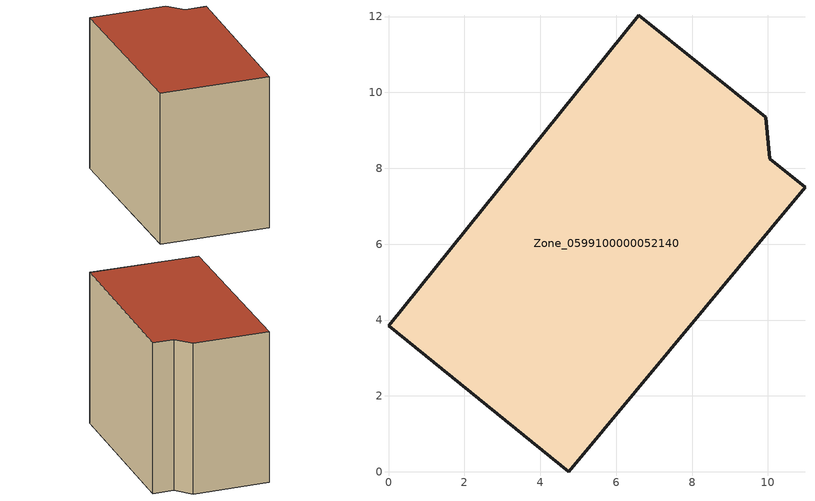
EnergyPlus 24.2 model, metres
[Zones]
Zone_0599100000052140
 floor ground (C_G): 0,3.85 6.6,12.04 9.94,9.35 10.05,8.25 10.98,7.5 4.75,0 z0
 wall outside (C_F): 6.6,12.04 0,3.85 4.75,0 10.98,7.5 10.05,8.25 9.94,9.35 6.6,12.04 z0:8.67
 roof outside (C_R): 0,3.85 4.75,0 10.98,7.5 10.05,8.25 9.94,9.35 6.6,12.04 z8.67
[BUILDING]
Pand.0599100000052140: North Axis=0; Terrain=City; Loads Convergence Tolerance Value=0.04; Temperature Convergence Tolerance Value=0.4; Solar Distribution=FullExterior; Maximum Number of Warmup Days=25; Minimum Number of Warmup Days=1
[Site:Location]
Rotterdam.The.Hague.AP_ZH_NLD Design_Conditions: Latitude=51.96; Longitude=4.45; Time Zone=1; Elevation=-4.5
[SITE:GROUNDTEMPERATURE:BUILDINGSURFACE]
18, 18, 18, 18, 18, 18, 18, 18, 18, 18, 18, 18
[MATERIAL] Thermal Absorptance=0.9; Solar Absorptance=0.7; Visible Absorptance=0.7
Name | Roughness | Thickness | Conductivity | Density | Specific Heat
G.TI.1946 | MediumSmooth | 0.15 | 1 | 540 | 1210
F.TI.1946 | Rough | 0.3 | 0.857143 | 1920 | 840
R.TI.1946 | MediumRough | 0.2 | 0.1 | 1500 | 1000
[CONSTRUCTION]
C_G: G.TI.1946
C_F: F.TI.1946
C_R: R.TI.1946
[ZONE]
Zone_0599100000052140: Type=1; Multiplier=1; Ceiling Height=Autocalculate; Volume=Autocalculate; Floor Area=autocalculate; Part of Total Floor Area=Yes
[ZONEINFILTRATION:DESIGNFLOWRATE]
Infil_Zone_0599100000052140: Zone or ZoneList or Space or SpaceList=Zone_0599100000052140; Schedule=AlwaysOn; Design Flow Rate Calculation Method=Flow/Area; Flow Rate per Floor Area=0.003; Constant Term Coefficient=1; Temperature Term Coefficient=0; Velocity Term Coefficient=0; Velocity Squared Term Coefficient=0
[HVACTEMPLATE:ZONE:IDEALLOADSAIRSYSTEM]
Zone_0599100000052140: Maximum Heating Supply Air Temperature=50; Minimum Cooling Supply Air Temperature=13; Maximum Heating Supply Air Humidity Ratio=0.0156; Minimum Cooling Supply Air Humidity Ratio=0.0077; Heating Limit=NoLimit; Cooling Limit=NoLimit; Dehumidification Control Type=ConstantSensibleHeatRatio; Cooling Sensible Heat Ratio=0.7; Dehumidification Setpoint=60; Humidification Control Type=None; Humidification Setpoint=30; Outdoor Air Method=None; Outdoor Air Flow Rate per Person=0.00944; Outdoor Air Flow Rate per Zone Floor Area=0; Outdoor Air Flow Rate per Zone=0; Demand Controlled Ventilation Type=None; Outdoor Air Economizer Type=NoEconomizer; Heat Recovery Type=None; Sensible Heat Recovery Effectiveness=0.7; Latent Heat Recovery Effectiveness=0.65
[ZONECONTROL:THERMOSTAT]
ThermostatControl_Zone_0599100000052140: Zone or ZoneList=Zone_0599100000052140; Control Type Schedule=DualSetpointControlType; Control 1=Thermostat_Zone_0599100000052140; Temperature Difference Between Cutout And Setpoint=0
[THERMOSTATSETPOINT:DUALSETPOINT]
Thermostat_Zone_0599100000052140: Heating Setpoint Temperature Schedule=HeatingSetpoint_Zone_0599100000052140; Cooling Setpoint Temperature Schedule=CoolingSetpoint_Zone_0599100000052140
[SCHEDULE:COMPACT]
HeatingSetpoint_Zone_0599100000052140: Through: 12/31, For: AllDays, Until: 24:00, 21
CoolingSetpoint_Zone_0599100000052140: Through: 12/31, For: AllDays, Until: 24:00, 24
DualSetpointControlType: Through: 12/31, For: AllDays, Until: 24:00, 4
AlwaysOn: Through: 12/31, For: AllDays, Until: 24:00, 1
